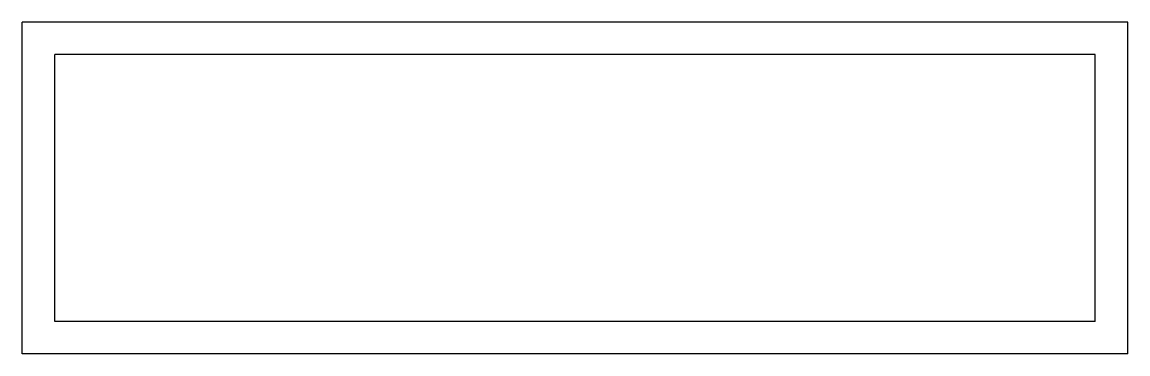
# Model space of a CAD drawing. Extents: x -85 to 85, y -26 to 26.
import ezdxf

# ---------------------------------------------------------------- set-up
doc = ezdxf.new("R2010")
doc.units = 0
doc.layers.add('MODELSKETCH_VISIBLE', color=7, linetype='CONTINUOUS')

msp = doc.modelspace()

# ---------------------------------------------------------------- linework, layer by layer
at = {"layer": 'MODELSKETCH_VISIBLE'}
for p, q in [((84.8725, 25.5), (-84.8725, 25.5)), ((-84.8725, -25.5), (-84.8725, 25.5)), ((84.8725, -25.5), (84.8725, 25.5)), ((-79.8725, -20.5), (-79.8725, 20.5)), ((79.8725, 20.5), (-79.8725, 20.5)), ((79.8725, -20.5), (79.8725, 20.5)), ((79.8725, -20.5), (-79.8725, -20.5)), ((84.8725, -25.5), (-84.8725, -25.5))]:
    msp.add_line(p, q, dxfattribs=at)

doc.saveas('drawing.dxf')
